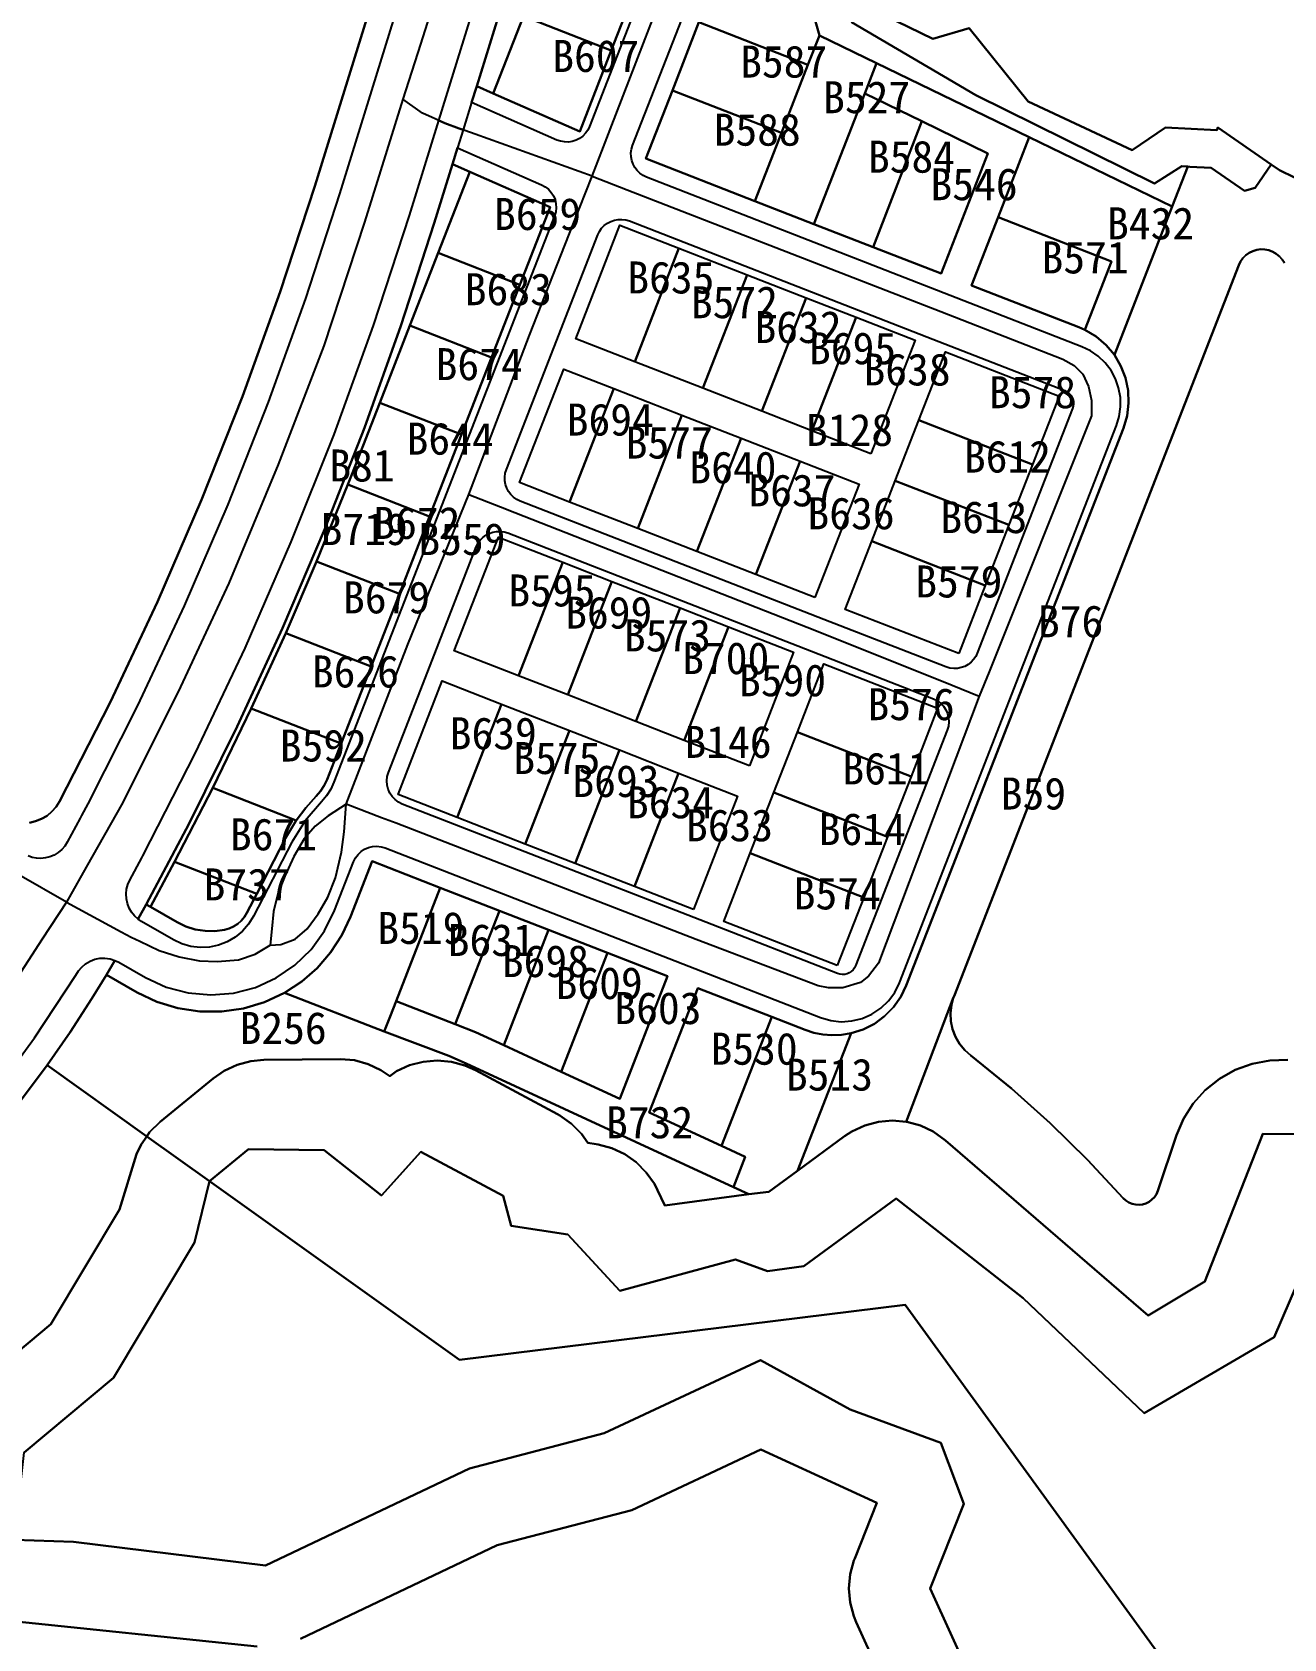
# Model space of a CAD drawing. Header units: metres. Extents: x 446275 to 447851, y 3131842 to 3133549.
# Drawn here: x 446480.5 to 446715.2, y 3132132.5 to 3132433.7 of the extents above; entities that cross this region are included whole.
import ezdxf

# ---------------------------------------------------------------- set-up
doc = ezdxf.new("R2010")
doc.units = ezdxf.units.M
for name, color, linetype in [('00_계획선-도로', 7, 'Continuous'), ('00_계획선-획지명', 7, 'Continuous'), ('00_계획선-획지선', 7, 'Continuous')]:
    doc.layers.add(name, color=color, linetype=linetype)

msp = doc.modelspace()

# ---------------------------------------------------------------- linework, layer by layer
at = {"layer": '00_계획선-도로'}
for points in [[(446706.87, 3132579.36), (446699.17, 3132578.25), (446682.91, 3132575.98), (446671.73, 3132573.49), (446662.12, 3132570.59), (446652.13, 3132566.86), (446643.08, 3132562.75), (446635.46, 3132558.78), (446627.57, 3132553.64), (446619.46, 3132547.78), (446611.86, 3132541.86), (446603.8, 3132534.5), (446596.62, 3132526.93), (446590.5, 3132519.42), (446584.41, 3132511.41), (446579.22, 3132503.1), (446574.35, 3132494.34), (446570.67, 3132485.02), (446566.78, 3132473.83), (446553.29, 3132431.45), (446550, 3132421.13)], [(446585.52, 3132406.7), (446587.63, 3132412.17), (446588.89, 3132415.45), (446602.44, 3132450.63), (446604.21, 3132453.52), (446607.08, 3132456.5), (446610.92, 3132458.64), (446614.62, 3132459.79)], [(446550, 3132421.13), (446542.81, 3132398.05), (446535.19, 3132374.89), (446526.61, 3132352.63), (446517.36, 3132330.37), (446508.35, 3132310.96), (446497.49, 3132289.27), (446490.63, 3132277.11), (446486.93, 3132270.57)], [(446585.52, 3132406.7), (446563.57, 3132414.58), (446560.54, 3132415.66), (446557.88, 3132416.62), (446553.69, 3132418.51), (446550, 3132421.13)], [(446562.38, 3132347.04), (446573.73, 3132376.9), (446581.95, 3132397.68), (446585.52, 3132406.7)], [(446585.52, 3132406.7), (446592.07, 3132404.16), (446650.86, 3132381.3), (446673.73, 3132372.36), (446675.9, 3132371.2), (446677.47, 3132369.56), (446678.56, 3132367.23), (446679.12, 3132364.61), (446679.1, 3132361.73), (446659.95, 3132313.79), (446658.09, 3132309.21)], [(446486.93, 3132270.57), (446477.98, 3132275.72), (446474.93, 3132277.54), (446468.19, 3132281.54), (446443.01, 3132298.11), (446422.88, 3132312.3), (446403.59, 3132326.88), (446389.92, 3132337.72), (446373.29, 3132351.93), (446368.03, 3132356.62), (446338.06, 3132385.02), (446332.39, 3132390.7)], [(446539.36, 3132288.98), (446550.97, 3132318.89), (446562.38, 3132347.04)], [(446562.38, 3132347.04), (446568.29, 3132344.72), (446571, 3132343.65), (446627.56, 3132321.46), (446652.97, 3132311.27), (446658.09, 3132309.21)], [(446658.09, 3132309.21), (446639.2, 3132259.11), (446637.33, 3132256.73), (446635.79, 3132255.52), (446632.49, 3132254.49), (446629.78, 3132254.49), (446627.86, 3132254.92), (446605.03, 3132263.57), (446548.74, 3132285.36), (446546.03, 3132286.4), (446539.36, 3132288.98)], [(446525.15, 3132262.5), (446527.16, 3132262.65), (446529.81, 3132263.62), (446532.08, 3132265.6), (446534.12, 3132268.4), (446535.93, 3132271.54), (446537.37, 3132275.15), (446538.53, 3132279.93), (446538.99, 3132283.79), (446539.36, 3132288.98)], [(446539.36, 3132288.98), (446535.99, 3132286.78), (446533.54, 3132284.81), (446531.52, 3132282.43), (446529.57, 3132279.14), (446527.86, 3132275.45), (446526.57, 3132272.12), (446525.77, 3132268.8), (446525.43, 3132265.55), (446525.15, 3132262.5)], [(446486.93, 3132270.57), (446482.4, 3132263.63), (446474.42, 3132251.43), (446460.3, 3132231.9), (446444.14, 3132212.61), (446424.9, 3132192.72), (446407.86, 3132176.37), (446390.02, 3132160.68), (446372.77, 3132146.97), (446369.64, 3132144.27), (446359.96, 3132135.91)], [(446486.93, 3132270.57), (446497.22, 3132264.99), (446499.05, 3132264.01), (446500.69, 3132263.24), (446504.35, 3132261.52), (446508.09, 3132260.31), (446511.91, 3132259.56), (446515.21, 3132259.44), (446519.19, 3132259.79), (446522.31, 3132260.8), (446525.15, 3132262.5)]]:
    msp.add_lwpolyline(points, dxfattribs=at)
at = {"layer": '00_계획선-획지선'}
for points in [[(446559.9, 3132473.71), (446538.16, 3132403.37), (446531.76, 3132383.75), (446524.76, 3132364.32), (446517.18, 3132345.12), (446509.01, 3132326.16), (446500.26, 3132307.46), (446490.95, 3132289.04), (446489.77, 3132286.8), (446489.52, 3132286.33), (446487.1, 3132281.82), (446486.63, 3132281.09), (446486.06, 3132280.43), (446485.39, 3132279.87), (446484.64, 3132279.42), (446483.84, 3132279.08), (446482.99, 3132278.87), (446482.12, 3132278.79), (446481.32, 3132278.83), (446480.53, 3132278.98), (446479.77, 3132279.24)], [(446577.67, 3132468.24), (446563.85, 3132423.57), (446562.9, 3132420.49), (446561.32, 3132415.39), (446560.54, 3132415.66), (446557.88, 3132416.62), (446556.75, 3132417.13), (446556.75, 3132417.13), (446573, 3132469.66)], [(446605.31, 3132468.17), (446584.99, 3132416), (446584.66, 3132415.34), (446584.24, 3132414.74), (446583.73, 3132414.21), (446583.13, 3132413.77), (446582.48, 3132413.44), (446581.78, 3132413.21), (446581.05, 3132413.1), (446580.31, 3132413.11), (446579.59, 3132413.23), (446578.89, 3132413.47), (446562.9, 3132420.49), (446563.85, 3132423.57), (446566.96, 3132422.2), (446583.16, 3132415.1), (446589.07, 3132430.26), (446594.38, 3132443.89)], [(446572.6, 3132436.68), (446566.96, 3132422.2), (446563.85, 3132423.57), (446577.67, 3132468.24)], [(446605.52, 3132435.55), (446600.54, 3132422.78), (446595.57, 3132410), (446616.01, 3132402.03), (446627.08, 3132397.72), (446638.16, 3132393.41), (446650.93, 3132388.43), (446659.71, 3132410.97), (446647.34, 3132416.98), (446636.61, 3132422.19), (446638.83, 3132427.88), (446667.43, 3132414), (446661.59, 3132398.99), (446656.61, 3132386.22), (446676.77, 3132378.37), (446677.88, 3132377.88), (446679.99, 3132376.63), (446681.84, 3132375.04), (446683.41, 3132373.17), (446684.64, 3132371.1), (446685.5, 3132368.86), (446685.99, 3132366.51), (446686.08, 3132364.11), (446685.78, 3132361.73), (446685.09, 3132359.43), (446644.38, 3132254.95), (446643.35, 3132252.82), (446641.98, 3132250.88), (446640.32, 3132249.19), (446638.41, 3132247.79), (446636.29, 3132246.72), (446634.03, 3132246), (446632.25, 3132245.71), (446630.45, 3132245.63), (446628.75, 3132245.77), (446627.07, 3132246.1), (446625.45, 3132246.63), (446619.2, 3132249.06), (446605.29, 3132254.48), (446596.2, 3132231.14), (446609.78, 3132224.87), (446614.21, 3132222.82), (446611.99, 3132217.13), (446561.85, 3132240.3), (446558.66, 3132241.77), (446546.52, 3132246.31), (446547.63, 3132249.15), (446548.73, 3132251.99), (446559.81, 3132247.68), (446559.81, 3132247.68), (446563.64, 3132246.18), (446568.91, 3132243.75), (446579.71, 3132238.76), (446590.66, 3132233.7), (446599.62, 3132256.69), (446588.4, 3132261.06), (446577.33, 3132265.37), (446568.1, 3132268.97), (446557.03, 3132273.28), (446544.25, 3132278.26), (446540.19, 3132267.84), (446538.56, 3132264.36), (446536.46, 3132261.14), (446533.94, 3132258.23), (446531.05, 3132255.7), (446527.83, 3132253.59), (446524.1, 3132251.83), (446520.14, 3132250.65), (446516.05, 3132250.05), (446511.93, 3132250.06), (446507.84, 3132250.68), (446503.89, 3132251.89), (446500.17, 3132253.67), (446494.43, 3132256.95), (446496.03, 3132259.66), (446496.73, 3132259.32), (446501.75, 3132256.45), (446505.62, 3132254.66), (446509.74, 3132253.56), (446513.98, 3132253.18), (446518.23, 3132253.53), (446522.36, 3132254.6), (446526.24, 3132256.37), (446529.76, 3132258.76), (446532.82, 3132261.73), (446535.33, 3132265.18), (446537.21, 3132269), (446540.77, 3132278.14), (446541.13, 3132278.86), (446541.6, 3132279.5), (446542.17, 3132280.05), (446542.84, 3132280.49), (446543.57, 3132280.81), (446544.34, 3132281), (446545.13, 3132281.05), (446545.93, 3132280.97), (446546.69, 3132280.74), (446603.61, 3132258.57), (446628.31, 3132248.95), (446630.22, 3132248.39), (446632.2, 3132248.17), (446634.19, 3132248.3), (446636.13, 3132248.77), (446637.95, 3132249.57), (446639.61, 3132250.68), (446641.05, 3132252.05), (446642.23, 3132253.66), (446643.11, 3132255.45), (446683.81, 3132359.93), (446684.33, 3132361.64), (446684.57, 3132363.42), (446684.53, 3132365.21), (446684.21, 3132366.98), (446683.62, 3132368.67), (446682.78, 3132370.25), (446681.69, 3132371.68), (446680.4, 3132372.92), (446678.92, 3132373.94), (446677.31, 3132374.72), (446652.61, 3132384.34), (446595.68, 3132406.52), (446595.04, 3132406.83), (446594.45, 3132407.24), (446593.93, 3132407.74), (446593.49, 3132408.31), (446593.16, 3132408.94), (446592.92, 3132409.62), (446592.79, 3132410.32), (446592.78, 3132411.04), (446592.87, 3132411.75), (446593.08, 3132412.44), (446606.35, 3132446.51)], [(446545.17, 3132442.57), (446533.5, 3132404.81), (446527.03, 3132385), (446519.96, 3132365.39), (446512.27, 3132346.02), (446503.99, 3132326.89), (446495.11, 3132308.03), (446485.66, 3132289.46), (446485.02, 3132288.45), (446484.22, 3132287.55), (446483.3, 3132286.79), (446482.27, 3132286.18), (446481.16, 3132285.74), (446479.99, 3132285.48)], [(446479.99, 3132285.48), (446481.16, 3132285.74), (446482.27, 3132286.18), (446483.3, 3132286.79), (446484.22, 3132287.55), (446485.02, 3132288.45), (446485.66, 3132289.46), (446495.11, 3132308.03), (446503.99, 3132326.89), (446512.27, 3132346.02), (446519.96, 3132365.39), (446527.03, 3132385), (446533.5, 3132404.81), (446545.17, 3132442.57)], [(446634.15, 3132435.55), (446651.36, 3132425.44), (446657.45, 3132421.86), (446690.92, 3132405.35), (446696.08, 3132408.55), (446697.17, 3132408.49), (446694.24, 3132400.98), (446667.43, 3132414), (446638.83, 3132427.88), (446628.11, 3132433.09), (446625.44, 3132442.51)], [(446635.88, 3132439.01), (446649.35, 3132432.47), (446656.17, 3132434.43), (446667.23, 3132420.7), (446686.72, 3132411.6), (446692.99, 3132415.82), (446702.63, 3132415.35), (446702.79, 3132415.79), (446712.82, 3132408.9), (446709.79, 3132404.49), (446707.83, 3132403.96), (446701.56, 3132408.28), (446697.56, 3132408.47), (446697.17, 3132408.49), (446696.08, 3132408.55), (446690.92, 3132405.35), (446657.45, 3132421.86), (446651.36, 3132425.44), (446634.15, 3132435.55)], [(446725.61, 3132402.33), (446714.35, 3132407.85), (446712.82, 3132408.9), (446702.79, 3132415.79), (446702.63, 3132415.35), (446692.99, 3132415.82), (446686.72, 3132411.6), (446667.23, 3132420.7), (446656.17, 3132434.43), (446649.35, 3132432.47), (446635.88, 3132439.01)], [(446715.28, 3132390.43), (446714.87, 3132391.08), (446714.37, 3132391.66), (446713.77, 3132392.15), (446713.11, 3132392.53), (446712.39, 3132392.8), (446711.63, 3132392.95), (446710.86, 3132392.98), (446710.1, 3132392.87), (446709.37, 3132392.65), (446708.68, 3132392.31), (446708.06, 3132391.86), (446707.52, 3132391.31), (446707.07, 3132390.68), (446706.73, 3132389.99), (446653.35, 3132252.95), (446653.3, 3132252.83), (446653.27, 3132252.75), (446644.37, 3132229.39), (446641.83, 3132229.62), (446639.19, 3132229.39), (446636.62, 3132228.71), (446634.21, 3132227.59), (446632.79, 3132226.68), (446623.99, 3132220.23), (446634.03, 3132246), (446636.29, 3132246.72), (446638.41, 3132247.79), (446640.32, 3132249.19), (446641.98, 3132250.88), (446643.35, 3132252.82), (446644.38, 3132254.95), (446685.09, 3132359.43), (446685.78, 3132361.73), (446686.08, 3132364.11), (446685.99, 3132366.51), (446685.5, 3132368.86), (446684.64, 3132371.1), (446683.41, 3132373.17), (446694.24, 3132400.98), (446697.17, 3132408.49), (446697.56, 3132408.47), (446701.56, 3132408.28), (446707.83, 3132403.96), (446709.79, 3132404.49), (446712.82, 3132408.9), (446712.82, 3132408.9), (446714.35, 3132407.85), (446725.61, 3132402.33)], [(446715.94, 3132240.99), (446712.55, 3132240.91), (446709.23, 3132240.29), (446706.05, 3132239.13), (446703.1, 3132237.47), (446700.46, 3132235.35), (446698.2, 3132232.83), (446696.38, 3132229.98), (446695.04, 3132226.87), (446691.55, 3132216.45), (446691.29, 3132215.84), (446690.92, 3132215.28), (446690.46, 3132214.8), (446689.93, 3132214.4), (446689.33, 3132214.1), (446688.7, 3132213.91), (446688.04, 3132213.83), (446687.37, 3132213.87), (446686.72, 3132214.02), (446686.11, 3132214.28), (446685.55, 3132214.64), (446685.07, 3132215.1), (446678.4, 3132222.27), (446671.4, 3132229.13), (446664.09, 3132235.65), (446656.49, 3132241.82), (446655.35, 3132242.83), (446654.39, 3132244.02), (446653.63, 3132245.33), (446653.08, 3132246.76), (446652.77, 3132248.25), (446652.7, 3132249.77), (446652.87, 3132251.28), (446653.27, 3132252.75), (446653.3, 3132252.83), (446653.35, 3132252.95), (446706.73, 3132389.99), (446707.07, 3132390.68), (446707.52, 3132391.31), (446708.06, 3132391.86), (446708.68, 3132392.31), (446709.37, 3132392.65), (446710.1, 3132392.87), (446710.86, 3132392.98), (446711.63, 3132392.95), (446712.39, 3132392.8), (446713.11, 3132392.53), (446713.77, 3132392.15), (446714.37, 3132391.66), (446714.87, 3132391.08), (446715.28, 3132390.43)], [(446472.63, 3132233.86), (446480.97, 3132245.14), (446488.67, 3132256.87), (446489.17, 3132257.69), (446489.8, 3132258.42), (446490.53, 3132259.04), (446491.36, 3132259.52), (446492.26, 3132259.86), (446493.2, 3132260.05), (446494.16, 3132260.08), (446495.11, 3132259.95), (446496.03, 3132259.66), (446494.43, 3132256.95), (446494.43, 3132256.95), (446491.72, 3132252.54), (446487.61, 3132246.21), (446483.32, 3132240.01), (446476.46, 3132230.85)], [(446748.67, 3132227.07), (446711.27, 3132227.16), (446700.39, 3132199.47), (446689.75, 3132193.06), (446651.76, 3132225.91), (446649.44, 3132227.56), (446647.04, 3132228.69), (446644.48, 3132229.38), (446644.37, 3132229.39), (446653.27, 3132252.75), (446652.87, 3132251.28), (446652.7, 3132249.77), (446652.77, 3132248.25), (446653.08, 3132246.76), (446653.63, 3132245.33), (446654.39, 3132244.02), (446655.35, 3132242.83), (446656.49, 3132241.82), (446664.09, 3132235.65), (446671.4, 3132229.13), (446678.4, 3132222.27), (446685.07, 3132215.1), (446685.55, 3132214.64), (446686.11, 3132214.28), (446686.72, 3132214.02), (446687.37, 3132213.87), (446688.04, 3132213.83), (446688.7, 3132213.91), (446689.33, 3132214.1), (446689.93, 3132214.4), (446690.46, 3132214.8), (446690.92, 3132215.28), (446691.29, 3132215.84), (446691.55, 3132216.45), (446695.04, 3132226.87), (446696.38, 3132229.98), (446698.2, 3132232.83), (446700.46, 3132235.35), (446703.1, 3132237.47), (446706.05, 3132239.13), (446709.23, 3132240.29), (446712.55, 3132240.91), (446715.94, 3132240.99)], [(446724.12, 3132213.94), (446713.39, 3132189.05), (446689.02, 3132174.79), (446666.32, 3132196.34), (446642.51, 3132215), (446625.18, 3132202.32), (446618.37, 3132201.42), (446612.38, 3132203.57), (446590.72, 3132197.72), (446580.94, 3132208.27), (446570.34, 3132209.9), (446568.79, 3132215.5), (446553.4, 3132223.78), (446546, 3132215.61), (446535.23, 3132224.05), (446521.09, 3132224.28), (446513.75, 3132218.27), (446501.98, 3132226.67), (446502.52, 3132227.44), (446504.52, 3132229.4), (446514.45, 3132237.54), (446516.52, 3132238.97), (446518.93, 3132240.09), (446521.5, 3132240.76), (446523.92, 3132240.99), (446538.32, 3132241.16), (446540.92, 3132240.93), (446543.48, 3132240.23), (446545.88, 3132239.1), (446547.55, 3132237.98), (446548.83, 3132238.88), (446551.24, 3132239.99), (446553.81, 3132240.67), (446556.45, 3132240.9), (446559.1, 3132240.66), (446561.66, 3132239.97), (446563.63, 3132239.08), (446579.03, 3132230.8), (446579.46, 3132230.56), (446581.63, 3132229.03), (446583.51, 3132227.15), (446584.68, 3132225.46), (446586.27, 3132225.21), (446586.64, 3132225.15), (446589.2, 3132224.46), (446591.61, 3132223.33), (446593.78, 3132221.8), (446595.65, 3132219.92), (446597.17, 3132217.74), (446597.78, 3132216.56), (446599.1, 3132213.71), (446614.88, 3132215.8), (446618.61, 3132216.29), (446623.99, 3132220.23), (446632.79, 3132226.68), (446634.21, 3132227.59), (446636.62, 3132228.71), (446639.19, 3132229.39), (446641.83, 3132229.62), (446644.37, 3132229.39), (446644.48, 3132229.38), (446647.04, 3132228.69), (446649.44, 3132227.56), (446651.76, 3132225.91), (446689.75, 3132193.06), (446700.39, 3132199.47), (446711.27, 3132227.16), (446748.67, 3132227.07)], [(446476.46, 3132230.85), (446483.32, 3132240.01), (446501.98, 3132226.67), (446500.93, 3132225.17), (446500.05, 3132223.3), (446496.89, 3132212.98), (446484.04, 3132191.44), (446469.25, 3132179.14)], [(446469.25, 3132179.14), (446484.04, 3132191.44), (446496.89, 3132212.98), (446500.05, 3132223.3), (446500.93, 3132225.17), (446501.98, 3132226.67), (446513.75, 3132218.27), (446510.93, 3132206.77), (446510.93, 3132206.77), (446495.79, 3132181.39), (446478.99, 3132167.42)], [(446798.97, 3131981.82), (446644.16, 3132195.09), (446560.62, 3132184.79), (446513.75, 3132218.27), (446521.09, 3132224.28), (446535.23, 3132224.05), (446546, 3132215.61), (446553.4, 3132223.78), (446568.79, 3132215.5), (446570.34, 3132209.9), (446580.94, 3132208.27), (446590.72, 3132197.72), (446612.38, 3132203.57), (446618.37, 3132201.42), (446625.18, 3132202.32), (446642.51, 3132215), (446666.32, 3132196.34), (446689.02, 3132174.79), (446713.39, 3132189.05), (446724.12, 3132213.94)], [(446656.82, 3132124.45), (446648.88, 3132141.89), (446655.21, 3132157.77), (446650.85, 3132169.19), (446633.87, 3132175.45), (446617.04, 3132184.72), (446587.74, 3132170.99), (446562.48, 3132164.4), (446524.26, 3132146.19), (446488.25, 3132150.65), (446477.18, 3132151.01), (446478.99, 3132167.42), (446495.79, 3132181.39), (446510.93, 3132206.77), (446513.75, 3132218.27), (446560.62, 3132184.79), (446644.16, 3132195.09), (446644.16, 3132195.09), (446798.97, 3131981.82)], [(446477.18, 3132151.01), (446488.25, 3132150.65), (446524.26, 3132146.19), (446562.48, 3132164.4), (446587.74, 3132170.99), (446617.04, 3132184.72), (446633.87, 3132175.45), (446650.85, 3132169.19), (446655.21, 3132157.77), (446648.88, 3132141.89), (446656.82, 3132124.45)], [(446530.81, 3132132.44), (446567.72, 3132150.02), (446592.94, 3132156.6), (446617.11, 3132167.93), (446638.87, 3132157.93), (446634.73, 3132147.53), (446634.58, 3132147.13), (446633.89, 3132144.57), (446633.65, 3132141.92), (446633.88, 3132139.27), (446634.56, 3132136.7), (446635.01, 3132135.58), (446639.14, 3132126.52)], [(446639.14, 3132126.52), (446635.01, 3132135.58), (446634.56, 3132136.7), (446633.88, 3132139.27), (446633.65, 3132141.92), (446633.89, 3132144.57), (446634.58, 3132147.13), (446634.73, 3132147.53), (446638.87, 3132157.93), (446617.11, 3132167.93), (446592.94, 3132156.6), (446567.72, 3132150.02), (446530.81, 3132132.44)], [(446443.05, 3132129.91), (446462.48, 3132147.23), (446462.85, 3132145.82), (446463.97, 3132143.42), (446465.49, 3132141.24), (446467.36, 3132139.36), (446469.53, 3132137.83), (446471.94, 3132136.7), (446474.5, 3132136.01), (446522.71, 3132131.04)], [(446522.71, 3132131.04), (446474.5, 3132136.01)]]:
    msp.add_lwpolyline(points, dxfattribs=at)
for points in [[(446589.07, 3132430.26), (446572.6, 3132436.68), (446577.91, 3132450.31), (446594.38, 3132443.89), (446589.07, 3132430.26)], [(446625.44, 3132442.51), (446628.11, 3132433.09), (446628.11, 3132433.09), (446625.96, 3132427.59), (446625.96, 3132427.59), (446605.52, 3132435.55), (446610.5, 3132448.33), (446623.29, 3132443.34), (446625.44, 3132442.51)], [(446583.16, 3132415.1), (446566.96, 3132422.2), (446572.6, 3132436.68), (446589.07, 3132430.26), (446583.16, 3132415.1)], [(446620.99, 3132414.81), (446620.98, 3132414.81), (446600.54, 3132422.78), (446605.52, 3132435.55), (446625.96, 3132427.59), (446625.96, 3132427.59), (446620.99, 3132414.81)], [(446636.61, 3132422.19), (446627.08, 3132397.72), (446616.01, 3132402.03), (446620.99, 3132414.81), (446625.96, 3132427.59), (446628.11, 3132433.09), (446638.83, 3132427.88), (446636.61, 3132422.19)], [(446616.01, 3132402.03), (446595.57, 3132410), (446595.57, 3132410), (446600.54, 3132422.78), (446620.98, 3132414.81), (446620.99, 3132414.81), (446616.01, 3132402.03)], [(446638.16, 3132393.41), (446627.08, 3132397.72), (446636.61, 3132422.19), (446647.34, 3132416.98), (446638.16, 3132393.41)], [(446511.15, 3132298.58), (446520.44, 3132318.21), (446529.1, 3132338.12), (446537.13, 3132358.29), (446544.51, 3132378.71), (446551.26, 3132399.35), (446556.75, 3132417.13), (446557.88, 3132416.62), (446560.54, 3132415.66), (446561.32, 3132415.39), (446560.27, 3132412), (446559.32, 3132408.92), (446555.91, 3132397.91), (446549.63, 3132378.61), (446542.79, 3132359.5), (446535.39, 3132340.6), (446527.45, 3132321.93), (446518.96, 3132303.49), (446509.93, 3132285.31), (446501.88, 3132270.13), (446500.41, 3132267.46), (446500.36, 3132267.38), (446499.69, 3132267.99), (446499.13, 3132268.69), (446498.68, 3132269.48), (446498.36, 3132270.32), (446498.17, 3132271.21), (446498.12, 3132272.11), (446498.22, 3132273.01), (446498.45, 3132273.89), (446498.82, 3132274.71), (446501.07, 3132278.91), (446501.14, 3132279.03), (446501.26, 3132279.25), (446511.15, 3132298.58)], [(446650.93, 3132388.43), (446638.16, 3132393.41), (446647.34, 3132416.98), (446659.71, 3132410.97), (446650.93, 3132388.43)], [(446661.59, 3132398.99), (446667.43, 3132414), (446694.24, 3132400.98), (446683.41, 3132373.17), (446681.84, 3132375.04), (446679.99, 3132376.63), (446677.88, 3132377.88), (446682.88, 3132390.7), (446661.59, 3132398.99)], [(446527.97, 3132282.46), (446530.02, 3132285.92), (446531.8, 3132288.28), (446533.78, 3132290.47), (446534.6, 3132291.42), (446535.28, 3132292.47), (446535.82, 3132293.6), (446538.43, 3132300.3), (446544.07, 3132314.79), (446549.38, 3132328.41), (446555.02, 3132342.89), (446560.99, 3132358.23), (446566.63, 3132372.71), (446571.94, 3132386.33), (446577.61, 3132400.9), (446562.54, 3132407.51), (446559.32, 3132408.92), (446560.27, 3132412), (446576.02, 3132405.09), (446576.7, 3132404.72), (446577.31, 3132404.24), (446577.83, 3132403.66), (446578.24, 3132403.01), (446578.54, 3132402.29), (446578.71, 3132401.53), (446578.75, 3132400.76), (446578.66, 3132399.99), (446578.44, 3132399.24), (446537.09, 3132293.1), (446536.48, 3132291.77), (446535.68, 3132290.53), (446534.73, 3132289.42), (446531.67, 3132285.83), (446529.19, 3132281.82), (446522, 3132267.93), (446521.07, 3132266.45), (446519.93, 3132265.14), (446518.58, 3132264.03), (446517.08, 3132263.15), (446515.45, 3132262.53), (446513.75, 3132262.17), (446512.01, 3132262.09), (446510.28, 3132262.29), (446508.6, 3132262.77), (446507.02, 3132263.51), (446501.04, 3132266.93), (446500.36, 3132267.38), (446500.41, 3132267.46), (446501.88, 3132270.13), (446502.67, 3132269.68), (446507.67, 3132266.82), (446509.34, 3132266.03), (446511.1, 3132265.48), (446512.92, 3132265.19), (446514.76, 3132265.16), (446516.59, 3132265.4), (446517.46, 3132265.64), (446518.28, 3132266.02), (446519.04, 3132266.51), (446519.72, 3132267.1), (446520.3, 3132267.8), (446520.78, 3132268.57), (446522.62, 3132272.13), (446527.97, 3132282.46)], [(446518.96, 3132303.49), (446527.45, 3132321.93), (446535.39, 3132340.6), (446542.79, 3132359.5), (446549.63, 3132378.61), (446555.91, 3132397.91), (446559.32, 3132408.92), (446562.54, 3132407.51), (446556.62, 3132392.3), (446551.31, 3132378.68), (446545.67, 3132364.2), (446540.42, 3132350.74), (446539.69, 3132348.87), (446533.85, 3132334.46), (446528.05, 3132321.03), (446521.57, 3132306.87), (446514.36, 3132292.02), (446507.21, 3132278.13), (446502.67, 3132269.68), (446501.88, 3132270.13), (446509.93, 3132285.31), (446518.96, 3132303.49)], [(446571.94, 3132386.33), (446556.62, 3132392.3), (446562.54, 3132407.51), (446577.61, 3132400.9), (446571.94, 3132386.33)], [(446674.51, 3132366.29), (446674.87, 3132366.02), (446675.18, 3132365.69), (446675.43, 3132365.32), (446675.62, 3132364.91), (446675.72, 3132364.47), (446675.75, 3132364.02), (446675.7, 3132363.57), (446675.58, 3132363.13), (446657.71, 3132317.28), (446657.41, 3132316.65), (446657.01, 3132316.07), (446656.53, 3132315.56), (446655.98, 3132315.13), (446655.36, 3132314.79), (446654.71, 3132314.55), (446654.02, 3132314.41), (446653.32, 3132314.37), (446652.54, 3132314.46), (446651.8, 3132314.68), (446628.94, 3132323.59), (446572.02, 3132345.76), (446571.37, 3132346.07), (446570.78, 3132346.48), (446570.26, 3132346.98), (446569.83, 3132347.55), (446569.49, 3132348.18), (446569.25, 3132348.86), (446569.13, 3132349.57), (446569.11, 3132350.28), (446569.21, 3132350.99), (446569.42, 3132351.68), (446578.32, 3132374.53), (446586.56, 3132395.69), (446586.87, 3132396.33), (446587.28, 3132396.92), (446587.78, 3132397.44), (446588.35, 3132397.87), (446588.98, 3132398.21), (446589.66, 3132398.45), (446590.36, 3132398.58), (446591.08, 3132398.59), (446591.79, 3132398.49), (446592.48, 3132398.29), (446649.4, 3132376.11), (446674.1, 3132366.49), (446674.51, 3132366.29)], [(446593.48, 3132371.9), (446582.41, 3132376.21), (446590.7, 3132397.51), (446601.77, 3132393.19), (446593.48, 3132371.9)], [(446677.88, 3132377.88), (446676.77, 3132378.37), (446656.61, 3132386.22), (446661.59, 3132398.99), (446682.88, 3132390.7), (446677.88, 3132377.88)], [(446566.63, 3132372.71), (446551.31, 3132378.68), (446556.62, 3132392.3), (446571.94, 3132386.33), (446566.63, 3132372.71)], [(446606.26, 3132366.92), (446593.48, 3132371.9), (446601.77, 3132393.19), (446614.55, 3132388.22), (446606.26, 3132366.92)], [(446617.33, 3132362.61), (446606.26, 3132366.92), (446614.55, 3132388.22), (446625.62, 3132383.9), (446617.33, 3132362.61)], [(446626.7, 3132358.96), (446617.33, 3132362.61), (446625.62, 3132383.9), (446634.99, 3132380.25), (446626.7, 3132358.96)], [(446637.77, 3132354.64), (446626.7, 3132358.96), (446634.99, 3132380.25), (446646.06, 3132375.94), (446637.77, 3132354.64)], [(446560.99, 3132358.23), (446545.67, 3132364.2), (446551.31, 3132378.68), (446566.63, 3132372.71), (446560.99, 3132358.23)], [(446668.06, 3132352.65), (446646.77, 3132360.95), (446651.74, 3132373.73), (446673.04, 3132365.43), (446668.06, 3132352.65)], [(446581.27, 3132345.59), (446571.9, 3132349.24), (446580.19, 3132370.53), (446589.56, 3132366.88), (446581.27, 3132345.59)], [(446555.02, 3132342.89), (446539.69, 3132348.87), (446540.42, 3132350.74), (446545.67, 3132364.2), (446560.99, 3132358.23), (446555.02, 3132342.89)], [(446594.04, 3132340.61), (446581.27, 3132345.59), (446589.56, 3132366.88), (446602.34, 3132361.91), (446594.04, 3132340.61)], [(446605.12, 3132336.3), (446594.04, 3132340.61), (446602.34, 3132361.91), (446613.41, 3132357.59), (446605.12, 3132336.3)], [(446663.64, 3132341.3), (446642.34, 3132349.59), (446646.77, 3132360.95), (446668.06, 3132352.65), (446663.64, 3132341.3)], [(446616.19, 3132331.99), (446605.12, 3132336.3), (446613.41, 3132357.59), (446624.49, 3132353.28), (446616.19, 3132331.99)], [(446627.26, 3132327.67), (446616.19, 3132331.99), (446624.49, 3132353.28), (446635.56, 3132348.97), (446627.26, 3132327.67)], [(446659.21, 3132329.94), (446637.92, 3132338.24), (446642.34, 3132349.59), (446663.64, 3132341.3), (446659.21, 3132329.94)], [(446539.69, 3132348.87), (446555.02, 3132342.89), (446549.38, 3132328.41), (446533.85, 3132334.46), (446539.69, 3132348.87)], [(446549.18, 3132289.33), (446548.54, 3132289.8), (446547.99, 3132290.38), (446547.55, 3132291.04), (446547.23, 3132291.77), (446547.04, 3132292.54), (446546.98, 3132293.34), (446547.07, 3132294.13), (446547.3, 3132294.9), (446555.54, 3132316.05), (446563.78, 3132337.2), (446564.09, 3132337.85), (446564.5, 3132338.43), (446564.99, 3132338.95), (446565.56, 3132339.39), (446566.2, 3132339.73), (446566.87, 3132339.96), (446567.58, 3132340.09), (446568.3, 3132340.1), (446569.01, 3132340.01), (446569.69, 3132339.8), (446626.62, 3132317.62), (446649.47, 3132308.72), (446650.19, 3132308.37), (446650.83, 3132307.9), (446651.38, 3132307.32), (446651.82, 3132306.66), (446652.14, 3132305.93), (446652.33, 3132305.15), (446652.38, 3132304.36), (446652.3, 3132303.57), (446652.07, 3132302.8), (446634.87, 3132258.65), (446634.67, 3132258.25), (446634.41, 3132257.88), (446634.08, 3132257.57), (446633.7, 3132257.32), (446633.29, 3132257.14), (446632.85, 3132257.03), (446632.4, 3132257), (446631.95, 3132257.05), (446631.52, 3132257.18), (446606.82, 3132266.8), (446549.9, 3132288.98), (446549.18, 3132289.33)], [(446571.69, 3132313.03), (446559.62, 3132317.73), (446567.92, 3132339.02), (446579.98, 3132334.32), (446571.69, 3132313.03)], [(446654.23, 3132317.17), (446632.94, 3132325.46), (446637.92, 3132338.24), (446659.21, 3132329.94), (446654.23, 3132317.17)], [(446533.85, 3132334.46), (446549.38, 3132328.41), (446544.07, 3132314.79), (446528.05, 3132321.03), (446533.85, 3132334.46)], [(446580.92, 3132309.43), (446571.69, 3132313.03), (446579.98, 3132334.32), (446589.21, 3132330.72), (446580.92, 3132309.43)], [(446593.69, 3132304.45), (446580.92, 3132309.43), (446589.21, 3132330.72), (446601.99, 3132325.75), (446593.69, 3132304.45)], [(446602.78, 3132300.91), (446593.69, 3132304.45), (446601.99, 3132325.75), (446611.07, 3132322.21), (446602.78, 3132300.91)], [(446614.99, 3132296.16), (446602.78, 3132300.91), (446611.07, 3132322.21), (446623.28, 3132317.45), (446614.99, 3132296.16)], [(446528.05, 3132321.03), (446544.07, 3132314.79), (446538.43, 3132300.3), (446521.57, 3132306.87), (446528.05, 3132321.03)], [(446645.28, 3132294.17), (446623.98, 3132302.46), (446628.96, 3132315.24), (446650.25, 3132306.94), (446645.28, 3132294.17)], [(446560.19, 3132286.44), (446549.12, 3132290.75), (446557.41, 3132312.05), (446568.48, 3132307.73), (446560.19, 3132286.44)], [(446572.96, 3132281.46), (446560.19, 3132286.44), (446568.48, 3132307.73), (446581.26, 3132302.76), (446572.96, 3132281.46)], [(446521.57, 3132306.87), (446538.43, 3132300.3), (446535.82, 3132293.6), (446535.28, 3132292.47), (446534.6, 3132291.42), (446533.78, 3132290.47), (446531.8, 3132288.28), (446530.02, 3132285.92), (446514.36, 3132292.02), (446521.57, 3132306.87)], [(446582.33, 3132277.81), (446572.96, 3132281.46), (446581.26, 3132302.76), (446590.63, 3132299.11), (446582.33, 3132277.81)], [(446640.85, 3132282.81), (446619.56, 3132291.11), (446623.98, 3132302.46), (446645.28, 3132294.17), (446640.85, 3132282.81)], [(446593.41, 3132273.5), (446582.33, 3132277.81), (446590.63, 3132299.11), (446601.7, 3132294.79), (446593.41, 3132273.5)], [(446514.36, 3132292.02), (446530.02, 3132285.92), (446527.97, 3132282.46), (446522.62, 3132272.13), (446507.21, 3132278.13), (446514.36, 3132292.02)], [(446604.48, 3132269.19), (446593.41, 3132273.5), (446601.7, 3132294.79), (446612.77, 3132290.48), (446604.48, 3132269.19)], [(446636.43, 3132271.46), (446615.13, 3132279.75), (446619.56, 3132291.11), (446640.85, 3132282.81), (446636.43, 3132271.46)], [(446507.21, 3132278.13), (446522.62, 3132272.13), (446520.78, 3132268.57), (446520.3, 3132267.8), (446519.72, 3132267.1), (446519.04, 3132266.51), (446518.28, 3132266.02), (446517.46, 3132265.64), (446516.59, 3132265.4), (446514.76, 3132265.16), (446512.92, 3132265.19), (446511.1, 3132265.48), (446509.34, 3132266.03), (446507.67, 3132266.82), (446502.67, 3132269.68), (446507.21, 3132278.13)], [(446531.05, 3132255.7), (446533.94, 3132258.23), (446536.46, 3132261.14), (446538.56, 3132264.36), (446540.19, 3132267.84), (446544.25, 3132278.26), (446557.03, 3132273.28), (446548.73, 3132251.99), (446547.63, 3132249.15), (446546.52, 3132246.31), (446527.83, 3132253.59), (446531.05, 3132255.7)], [(446631.45, 3132258.68), (446610.16, 3132266.97), (446615.13, 3132279.75), (446636.43, 3132271.46), (446631.45, 3132258.68)], [(446559.81, 3132247.68), (446548.73, 3132251.99), (446557.03, 3132273.28), (446568.1, 3132268.97), (446559.81, 3132247.68)], [(446568.91, 3132243.75), (446563.64, 3132246.18), (446559.81, 3132247.68), (446568.1, 3132268.97), (446577.33, 3132265.37), (446568.91, 3132243.75)], [(446579.71, 3132238.76), (446568.91, 3132243.75), (446577.33, 3132265.37), (446588.4, 3132261.06), (446579.71, 3132238.76)], [(446590.66, 3132233.7), (446579.71, 3132238.76), (446588.4, 3132261.06), (446599.62, 3132256.69), (446590.66, 3132233.7)], [(446553.81, 3132240.67), (446551.24, 3132239.99), (446548.83, 3132238.88), (446547.55, 3132237.98), (446545.88, 3132239.1), (446543.48, 3132240.23), (446540.92, 3132240.93), (446538.32, 3132241.16), (446523.92, 3132240.99), (446521.5, 3132240.76), (446518.93, 3132240.09), (446516.52, 3132238.97), (446514.45, 3132237.54), (446504.52, 3132229.4), (446502.52, 3132227.44), (446501.98, 3132226.67), (446483.32, 3132240.01), (446487.61, 3132246.21), (446491.72, 3132252.54), (446494.43, 3132256.95), (446500.17, 3132253.67), (446503.89, 3132251.89), (446507.84, 3132250.68), (446511.93, 3132250.06), (446516.05, 3132250.05), (446520.14, 3132250.65), (446524.1, 3132251.83), (446527.83, 3132253.59), (446546.52, 3132246.31), (446558.66, 3132241.77), (446561.85, 3132240.3), (446561.66, 3132239.97), (446559.1, 3132240.66), (446556.45, 3132240.9), (446553.81, 3132240.67)], [(446609.78, 3132224.87), (446596.2, 3132231.14), (446605.29, 3132254.48), (446619.2, 3132249.06), (446609.78, 3132224.87)], [(446632.25, 3132245.71), (446634.03, 3132246), (446623.99, 3132220.23), (446618.61, 3132216.29), (446614.88, 3132215.8), (446611.99, 3132217.13), (446614.21, 3132222.82), (446609.78, 3132224.87), (446619.2, 3132249.06), (446625.45, 3132246.63), (446627.07, 3132246.1), (446628.75, 3132245.77), (446630.45, 3132245.63), (446632.25, 3132245.71)], [(446561.85, 3132240.3), (446611.99, 3132217.13), (446614.88, 3132215.8), (446599.1, 3132213.71), (446597.78, 3132216.56), (446597.17, 3132217.74), (446595.65, 3132219.92), (446593.78, 3132221.8), (446591.61, 3132223.33), (446589.2, 3132224.46), (446586.64, 3132225.15), (446586.27, 3132225.21), (446584.68, 3132225.46), (446583.51, 3132227.15), (446581.63, 3132229.03), (446579.46, 3132230.56), (446579.03, 3132230.8), (446563.63, 3132239.08), (446561.66, 3132239.97), (446561.85, 3132240.3)]]:
    msp.add_lwpolyline(points, close=True, dxfattribs=at)

# ---------------------------------------------------------------- texts
at = {"layer": '00_계획선-획지명'}
for s, p in [('B607', (446578.02, 3132426.23)), ('B587', (446613.25, 3132425.18)), ('B527', (446628.8, 3132418.5)), ('B588', (446608.28, 3132412.41)), ('B584', (446637.21, 3132407.35)), ('B546', (446648.93, 3132402.19)), ('B659', (446567.11, 3132396.6)), ('B432', (446682.04, 3132394.85)), ('B571', (446669.75, 3132388.46)), ('B683', (446561.62, 3132382.5)), ('B635', (446592.09, 3132384.7)), ('B572', (446604.01, 3132380.06)), ('B632', (446615.94, 3132375.41)), ('B695', (446626.16, 3132371.43)), ('B674', (446556.15, 3132368.45)), ('B638', (446636.38, 3132367.45)), ('B578', (446659.9, 3132363.19)), ('B694', (446580.73, 3132358.06)), ('B128', (446625.59, 3132356.12)), ('B644', (446550.71, 3132354.48)), ('B577', (446591.8, 3132353.75)), ('B81', (446536.23, 3132349.45)), ('B640', (446603.73, 3132349.1)), ('B612', (446655.2, 3132351.12)), ('B637', (446614.8, 3132344.79)), ('B636', (446625.87, 3132340.48)), ('B719', (446534.59, 3132337.53)), ('B672', (446544.47, 3132338.68)), ('B613', (446650.78, 3132339.77)), ('B559', (446552.93, 3132335.65)), ('B595', (446569.8, 3132326.02)), ('B579', (446646.08, 3132327.7)), ('B679', (446538.79, 3132324.72)), ('B699', (446580.45, 3132321.87)), ('B76', (446669.08, 3132320.24)), ('B573', (446591.45, 3132317.59)), ('B700', (446602.38, 3132313.33)), ('B626', (446532.95, 3132310.83)), ('B590', (446613.03, 3132309.18)), ('B576', (446637.12, 3132304.7)), ('B639', (446558.8, 3132299.24)), ('B592', (446526.94, 3132296.95)), ('B146', (446602.81, 3132297.63)), ('B575', (446570.72, 3132294.6)), ('B611', (446632.42, 3132292.64)), ('B693', (446581.8, 3132290.29)), ('B634', (446592.02, 3132286.3)), ('B59', (446662.11, 3132287.95)), ('B671', (446517.59, 3132280.29)), ('B633', (446603.09, 3132281.99)), ('B614', (446627.99, 3132281.28)), ('B737', (446512.66, 3132270.9)), ('B574', (446623.29, 3132269.21)), ('B519', (446545.22, 3132262.75)), ('B631', (446558.42, 3132260.48)), ('B698', (446568.57, 3132256.53)), ('B609', (446578.65, 3132252.41)), ('B603', (446589.67, 3132247.72)), ('B256', (446519.4, 3132243.99)), ('B530', (446607.7, 3132240.1)), ('B513', (446621.83, 3132235.25)), ('B732', (446588.12, 3132226.3))]:
    msp.add_text(s, height=6, dxfattribs=at).set_placement(p)

doc.saveas('drawing.dxf')
